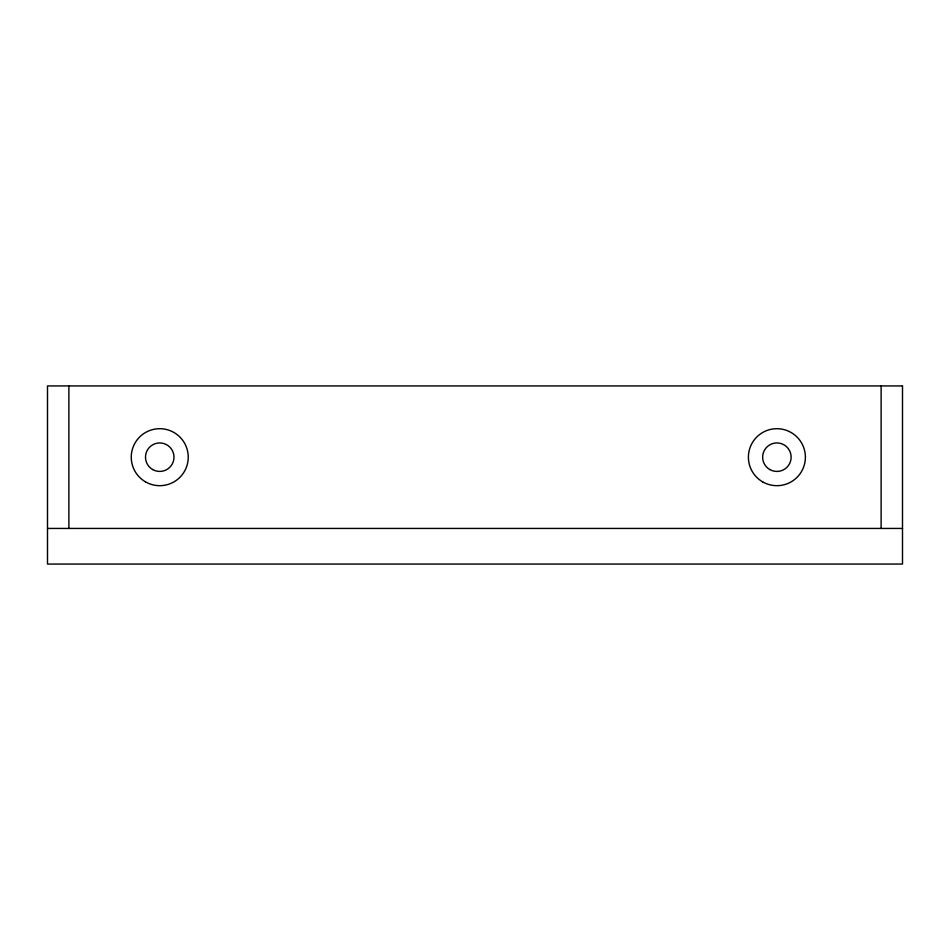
<?xml version="1.0" encoding="UTF-8"?>
<svg xmlns="http://www.w3.org/2000/svg" width="950" height="950" viewBox="0 0 950 950"><rect width="100%" height="100%" fill="white"/><g stroke="black" fill="none" stroke-linecap="round" stroke-linejoin="round"><path stroke-width="1.43" d="M47.5 528.438L902.5 528.438M881.125 385.938L881.125 528.438M68.875 385.938L68.875 528.438M902.5 385.938L47.5 385.938L47.5 564.062L902.5 564.062L902.5 385.938M145.493 481.864A28.5 28.5 0 0 0 188.243 457.188A28.5 28.5 0 0 0 145.493 432.511A28.5 28.5 0 0 0 145.493 481.864M762.636 481.864A28.5 28.5 0 0 0 805.386 457.188A28.5 28.5 0 0 0 762.636 432.511A28.5 28.5 0 0 0 762.636 481.864M152.618 469.526A14.25 14.25 0 0 0 173.993 457.188A14.25 14.25 0 0 0 152.618 444.849A14.25 14.25 0 0 0 152.618 469.526M769.761 469.526A14.25 14.25 0 0 0 791.136 457.188A14.25 14.25 0 0 0 769.761 444.849A14.25 14.25 0 0 0 769.761 469.526"/></g></svg>
